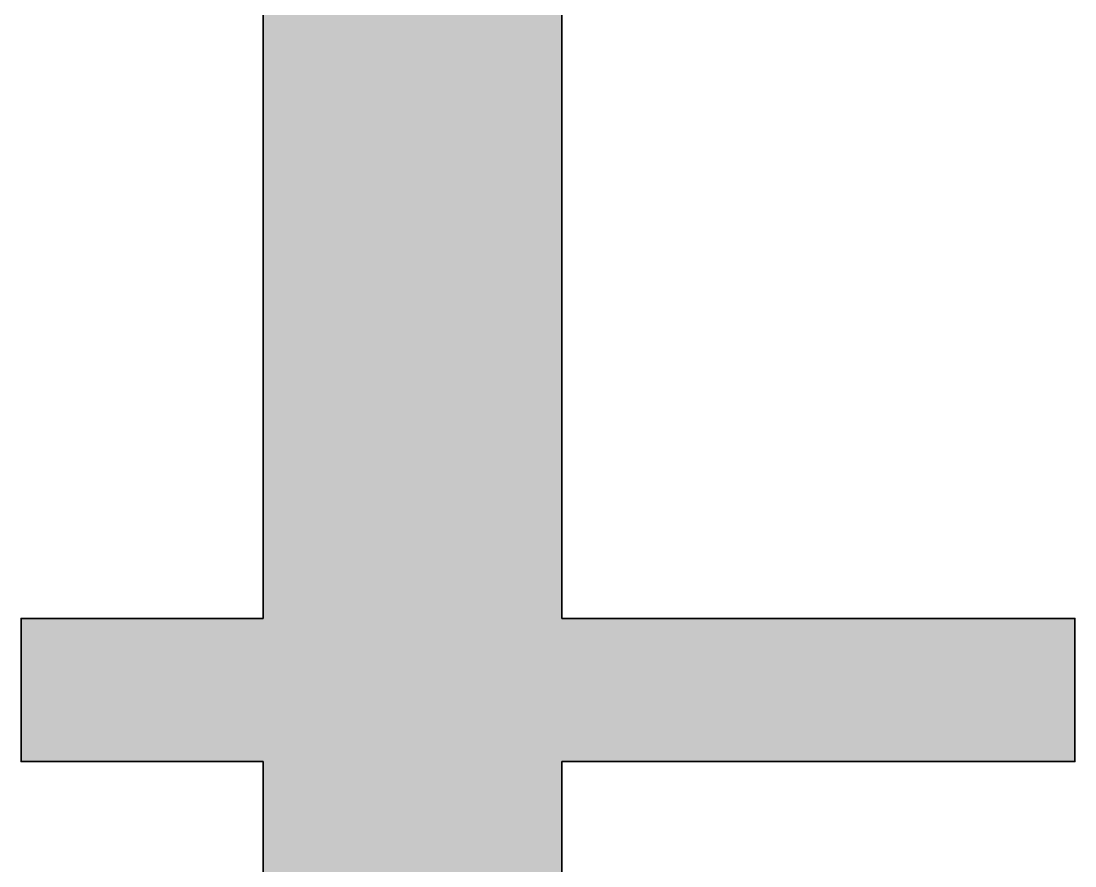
# Model space of a CAD drawing. Header units: inches. Extents: x -225 to -89, y -302 to -258.
# Drawn here: x -168.61 to -168.4008, y -267.0591 to -266.8914 of the extents above; entities that cross this region are included whole.
import ezdxf

# ---------------------------------------------------------------- set-up
doc = ezdxf.new("R2010")
doc.units = ezdxf.units.IN
doc.header["$MEASUREMENT"] = 0
doc.layers.add('A-Elev-Line-01', color=252, linetype='Continuous', lineweight=35)

# ---------------------------------------------------------------- blocks, each defined once
blk = doc.blocks.new('*U19')
at = {"color": 40, "linetype": 'Continuous'}
for p, q in [((1259.98, 1414.26), (1259.98, 1305.97)), ((1294.9, 1414.26), (1294.9, 1305.97)), ((1231.71, 1305.97), (1231.71, 1289.25)), ((1354.83, 1305.97), (1354.83, 1289.25)), ((1259.98, 1289.25), (1259.98, 1088.87)), ((1294.9, 1289.25), (1294.9, 1088.87))]:
    blk.add_line(p, q, dxfattribs=at)
for points in [[(1259.98, 1414.26), (1259.98, 1305.97), (1294.9, 1305.97)], [(1231.71, 1305.97), (1231.71, 1289.25), (1354.83, 1289.25)], [(1259.98, 1289.25), (1259.98, 1088.87), (1294.9, 1088.87)]]:
    blk.add_solid(points, dxfattribs=at)
at = {"color": 40, "linetype": 'Continuous', "extrusion": (0, 0, -1)}
for points in [[(-1259.98, 1414.26), (-1294.9, 1414.26), (-1294.9, 1305.97)], [(-1231.71, 1305.97), (-1354.83, 1305.97), (-1354.83, 1289.25)], [(-1259.98, 1289.25), (-1294.9, 1289.25), (-1294.9, 1088.87)]]:
    blk.add_solid(points, dxfattribs=at)
blk = doc.blocks.new('144')
at = {"color": 40}
for p, q in [((-315.75965, 40.69518), (-315.75965, 40.50687)), ((-315.70032, 40.69084), (-315.70032, 40.50687)), ((-315.75965, 40.47846), (-315.75965, 40.13802)), ((-315.70032, 40.47846), (-315.70032, 40.13574))]:
    blk.add_line(p, q, dxfattribs=at)
for points in [[(-315.75965, 40.50687), (-315.80768, 40.50687), (-315.80768, 40.47846), (-315.75965, 40.47846)], [(-315.70032, 40.47846), (-315.59851, 40.47846), (-315.59851, 40.50687), (-315.70032, 40.50687)]]:
    blk.add_lwpolyline(points, dxfattribs=at)
at = {"color": 40, "linetype": 'Continuous', "xscale": 0.0016989692132326, "yscale": 0.0016989692132326, "zscale": 0.0016989692132326}
blk.add_blockref('*U19', (-317.90032, 38.28806), dxfattribs=at)

msp = doc.modelspace()

# ---------------------------------------------------------------- block references
at = {"layer": 'A-Elev-Line-01'}
msp.add_blockref('144', (147.19772, -307.51684), dxfattribs=at)

doc.saveas('drawing.dxf')
